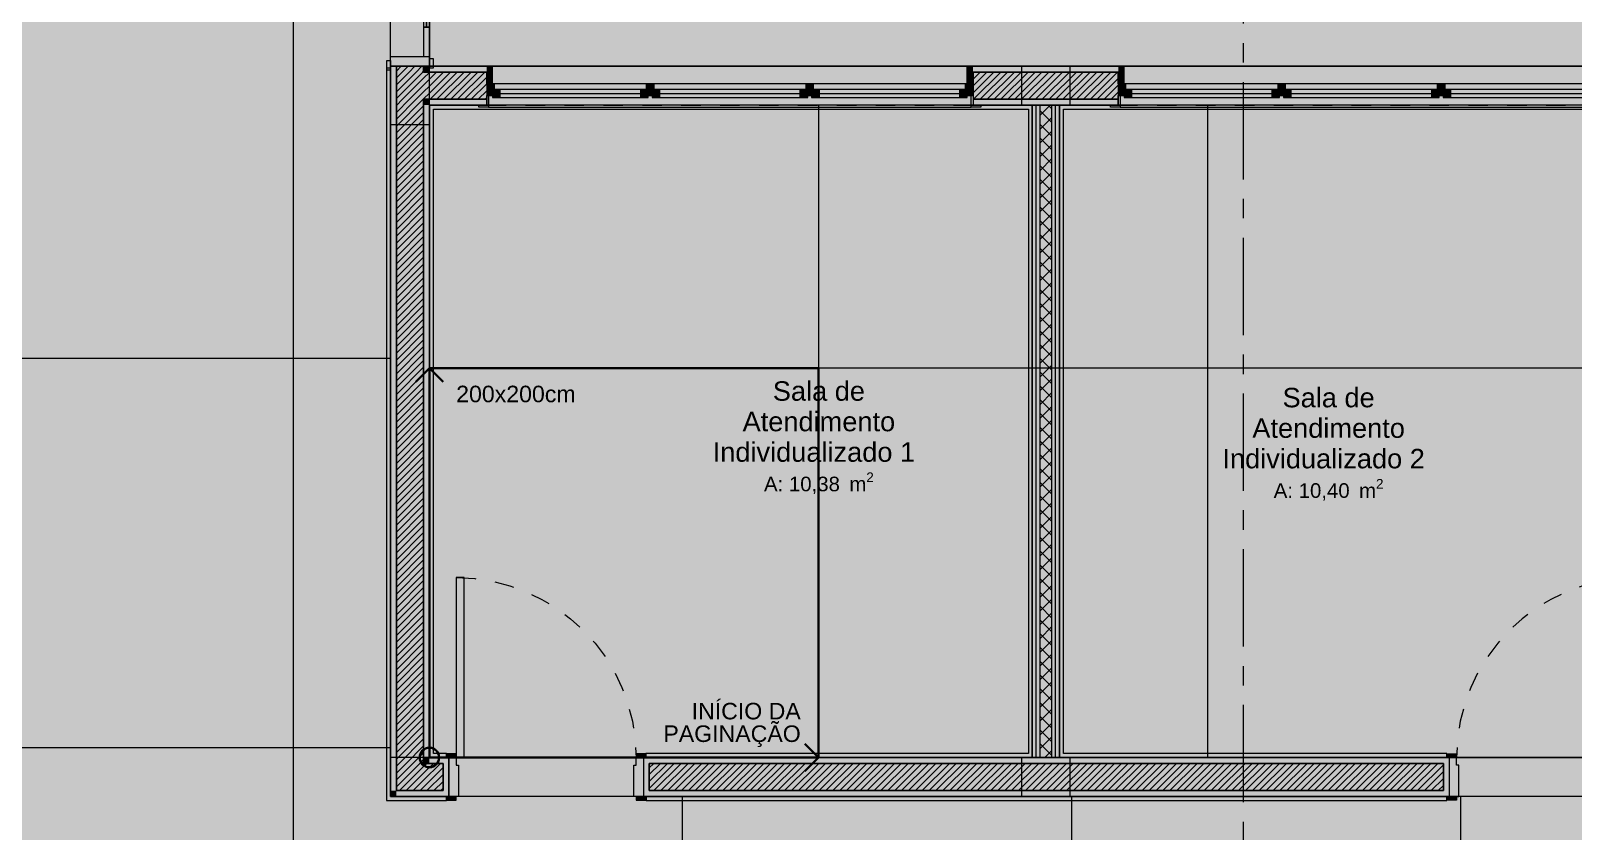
# Model space of a CAD drawing. Header units: metres. Extents: x -77 to -41.1, y -68 to -27.7.
# Drawn here: x -55.86 to -47.94, y -51.03 to -46.92 of the extents above; entities that cross this region are included whole.
import ezdxf

# ---------------------------------------------------------------- set-up
doc = ezdxf.new("R2010")
doc.units = ezdxf.units.M
doc.header["$MEASUREMENT"] = 0
doc.linetypes.add('Dashed', pattern=[0.07, 0.045, -0.025])
doc.linetypes.add('Dot & Dashed', pattern=[0.6, 0.5, -0.05, 0, -0.05])
for name, color, linetype, lineweight in [('0_Caneta_No__99', 7, 'Continuous', 20), ('Concreto moldado in loco_Pilares.IFC Model_Caneta_No__241', 7, 'Continuous', 13), ('Concreto moldado in loco_Pilares.IFC Model_Caneta_No__4', 7, 'Continuous', 20), ('Janelas Archicad_Caneta_No__10', 7, 'Continuous', 5), ('Janelas Archicad_Caneta_No__241', 7, 'Continuous', 13), ('LAJES.EST_Caneta_No__241', 7, 'Continuous', 13), ('PAREDE CONSTRUIR_Caneta_No__241', 7, 'Continuous', 13), ('PAREDE CONSTRUIR_Caneta_No__3', 7, 'Continuous', 25), ('PAREDE CONSTRUIR_Caneta_No__83', 84, 'Continuous', 0), ('PISO - Rodapé_Caneta_No__11', 7, 'Continuous', 5), ('PISO_Caneta_No__1', 7, 'Continuous', 35), ('PISO_Caneta_No__241', 7, 'Continuous', 13), ('Portas Archicad_Caneta_No__241', 7, 'Continuous', 13), ('Portas Archicad_Caneta_No__96', 252, 'Continuous', 0), ('Selos de Zona Archicad_Caneta_No__11', 7, 'Continuous', 5)]:
    doc.layers.add(name, color=color, linetype=linetype, lineweight=lineweight)
for name, color, linetype in [('Concreto moldado in loco_Pilares.IFC Model', 7, 'Continuous'), ('Janelas Archicad', 7, 'Continuous'), ('PAREDE CONSTRUIR', 7, 'Continuous'), ('Portas Archicad', 7, 'Continuous'), ('ZONA', 7, 'Continuous')]:
    doc.layers.add(name, color=color, linetype=linetype)
for name, color, linetype, lineweight, true_color in [('Janelas Archicad_Caneta_No__9', 7, 'Continuous', 5, 0x020202), ('LAJES.EST_Caneta_No__18', 7, 'Continuous', 0, 0xdfdfdf), ('LAJES.EST_Caneta_No__254', 7, 'Continuous', 0, 0xd1c9ad), ('NOTAS PISOS_Caneta_No__12', 7, 'Continuous', 0, 0x030303), ('PISO_Caneta_No__24', 7, 'Continuous', 40, 0x851f10), ('PISO_Caneta_No__97', 7, 'Continuous', 5, 0x6b6b6b), ('Portas Archicad_Caneta_No__9', 7, 'Continuous', 5, 0x020202), ('Portas Archicad_Caneta_No__97', 7, 'Continuous', 5, 0x6b6b6b), ('ZONA_Caneta_No__56', 7, 'Continuous', 0, 0xffe495)]:
    doc.layers.add(name, color=color, linetype=linetype, lineweight=lineweight, true_color=true_color)
doc.styles.add('GENERATED_STYLE_1', font='arial.ttf')
pattern_1 = [(45, (0, 0), (-0.0176776695, 0.0176776695), [])]

# ---------------------------------------------------------------- blocks, each defined once
blk = doc.blocks.new('Sala de Atendimento Individualizado 1_9_7_3', base_point=(-51.8123, -48.9904))
at = {"layer": 'Selos de Zona Archicad_Caneta_No__11', "color": 7, "lineweight": 5, "insert": (-51.8123, -48.7188), "char_height": 0.1, "width": 1.1, "attachment_point": 2, "line_spacing_factor": 0.940302, "style": 'GENERATED_STYLE_1'}
blk.add_mtext('\\A1;{\\pqc;\\pt0,0.55;\\fArial|b0|i0|c0|p0;\\W1.000000;Sala de Atendimento Individualizado 1\\fArial|b0|i0|c0|p0;\\W1.000000;\\A1{\\H.66x;\\S^  ;}\\fArial|b0|i0|c0|p0;\\W1.000000;\\fArial|b0|i0|c0|p0;\\W1.000000;\\A1{\\H.66x;\\S^  ;}}', dxfattribs=at)
at = {"layer": 'Selos de Zona Archicad_Caneta_No__11', "color": 7, "lineweight": 5, "insert": (-51.8123, -49.187), "char_height": 0.075, "attachment_point": 2, "style": 'GENERATED_STYLE_1'}
blk.add_mtext('\\A1;{\\pqc;\\pt0,0.55;\\fArial|b0|i0|c0|p0;\\W1.000000;A: 10,38\\fArial|b0|i0|c0|p0;\\W1.000000;\\A1{\\H.66x;\\S^  ;}\\fArial|b0|i0|c0|p0;\\W1.000000; m\\fArial|b0|i0|c0|p0;\\W1.000000;\\A1{\\H.66x;\\S2^  ;}}', dxfattribs=at)
blk = doc.blocks.new('Sala de Atendimento Individualizado 2_9_8_3', base_point=(-49.1923, -49.0241))
at = {"layer": 'Selos de Zona Archicad_Caneta_No__11', "color": 7, "lineweight": 5, "insert": (-49.1923, -48.7525), "char_height": 0.1, "width": 1.1, "attachment_point": 2, "line_spacing_factor": 0.940302, "style": 'GENERATED_STYLE_1'}
blk.add_mtext('\\A1;{\\pqc;\\pt0,0.55;\\fArial|b0|i0|c0|p0;\\W1.000000;Sala de Atendimento Individualizado 2\\fArial|b0|i0|c0|p0;\\W1.000000;\\A1{\\H.66x;\\S^  ;}\\fArial|b0|i0|c0|p0;\\W1.000000;\\fArial|b0|i0|c0|p0;\\W1.000000;\\A1{\\H.66x;\\S^  ;}}', dxfattribs=at)
at = {"layer": 'Selos de Zona Archicad_Caneta_No__11', "color": 7, "lineweight": 5, "insert": (-49.1923, -49.2207), "char_height": 0.075, "attachment_point": 2, "style": 'GENERATED_STYLE_1'}
blk.add_mtext('\\A1;{\\pqc;\\pt0,0.55;\\fArial|b0|i0|c0|p0;\\W1.000000;A: 10,40\\fArial|b0|i0|c0|p0;\\W1.000000;\\A1{\\H.66x;\\S^  ;}\\fArial|b0|i0|c0|p0;\\W1.000000; m\\fArial|b0|i0|c0|p0;\\W1.000000;\\A1{\\H.66x;\\S2^  ;}}', dxfattribs=at)
blk = doc.blocks.new('Sliding Door 26_2')
at = {"layer": 'Portas Archicad_Caneta_No__241', "color": 7, "linetype": 'Continuous', "lineweight": 13}
for p, q in [((-2.4, 0), (-2.41, 0)), ((-2.4, 0), (-2.41, 0)), ((-2.4, -0.03), (-2.4, 0)), ((-2.4, -0.03), (-2.4, 0)), ((2.4, -0.03), (2.4, 0)), ((2.4, -0.03), (2.4, 0)), ((2.4, 0), (2.41, 0)), ((2.4, 0), (2.41, 0)), ((-2.4, -0.17), (-2.4, -0.03)), ((-2.4, -0.17), (-2.4, -0.03)), ((2.4, -0.17), (2.4, -0.03)), ((2.4, -0.17), (2.4, -0.03)), ((-2.4, -0.2), (-2.42, -0.2)), ((-2.4, -0.2), (-2.42, -0.2)), ((-2.4, -0.2), (-2.4, -0.17)), ((-2.4, -0.2), (-2.4, -0.17)), ((2.4, -0.2), (2.4, -0.17)), ((2.4, -0.2), (2.4, -0.17)), ((2.4, -0.2), (2.42, -0.2)), ((2.4, -0.2), (2.42, -0.2))]:
    blk.add_line(p, q, dxfattribs=at)
at = {"layer": 'Portas Archicad_Caneta_No__9', "color": 18, "linetype": 'Continuous', "lineweight": 5, "true_color": 0x020202}
for p, q in [((-2.36, 0.019), (-2.41, 0.019)), ((-2.41, 0.019), (-2.41, 0)), ((-2.41, 0), (-2.36, 0)), ((-2.35, 0), (-2.4, 0)), ((-2.4, 0), (-2.4, -0.2)), ((-2.36, 0), (-2.36, 0.019)), ((-2.35, -0.2), (-2.35, 0)), ((-2.35, 0), (-2.2, 0)), ((-2.35, -0.03), (-2.35, 0)), ((-2.2, 0), (-2.2, -0.03)), ((-1.325, -0.03), (-1.325, 0)), ((-1.325, 0), (-1.175, 0)), ((-1.175, 0), (-1.175, -0.03)), ((1.325, 0), (1.175, 0)), ((1.175, 0), (1.175, -0.03)), ((1.325, -0.03), (1.325, 0)), ((2.35, 0), (2.2, 0)), ((2.2, 0), (2.2, -0.03)), ((2.4, 0), (2.35, 0)), ((2.35, 0), (2.35, -0.2)), ((2.35, -0.03), (2.35, 0)), ((2.41, 0.019), (2.36, 0.019)), ((2.36, 0.019), (2.36, 0)), ((2.36, 0), (2.41, 0)), ((2.4, -0.2), (2.4, 0)), ((2.41, 0), (2.41, 0.019)), ((-2.2, -0.03), (-2.35, -0.03)), ((-2.2, -0.015), (-1.325, -0.015)), ((-1.175, -0.03), (-1.325, -0.03)), ((-1.025, -0.03), (-1.175, -0.03)), ((-1.175, -0.03), (-1.175, -0.06)), ((-1.175, -0.06), (-1.025, -0.06)), ((-1.025, -0.06), (-1.025, -0.03)), ((-0.15, -0.045), (-1.025, -0.045)), ((0, -0.03), (-0.15, -0.03)), ((-0.15, -0.03), (-0.15, -0.06)), ((-0.15, -0.06), (0, -0.06)), ((0, -0.06), (0, -0.03)), ((0, -0.03), (0.15, -0.03)), ((0, -0.06), (0, -0.03)), ((0.15, -0.06), (0, -0.06)), ((0.15, -0.03), (0.15, -0.06)), ((0.15, -0.045), (1.025, -0.045)), ((1.025, -0.06), (1.025, -0.03)), ((1.025, -0.03), (1.175, -0.03)), ((1.175, -0.06), (1.025, -0.06)), ((1.175, -0.03), (1.325, -0.03)), ((1.175, -0.03), (1.175, -0.06)), ((2.2, -0.015), (1.325, -0.015)), ((2.2, -0.03), (2.35, -0.03)), ((-2.37, -0.2), (-2.42, -0.2)), ((-2.42, -0.2), (-2.42, -0.219)), ((-2.42, -0.219), (-2.37, -0.219)), ((-2.4, -0.2), (-2.35, -0.2)), ((-2.37, -0.219), (-2.37, -0.2)), ((2.35, -0.2), (2.4, -0.2)), ((2.42, -0.2), (2.37, -0.2)), ((2.37, -0.2), (2.37, -0.219)), ((2.37, -0.219), (2.42, -0.219)), ((2.42, -0.219), (2.42, -0.2))]:
    blk.add_line(p, q, dxfattribs=at)
at = {"layer": 'Portas Archicad_Caneta_No__9', "color": 18, "linetype": 'Continuous', "lineweight": 5, "true_color": 0x020202, "flags": 128}
for points in [[(-2.2, 0), (-1.325, 0), (-1.325, -0.015), (-2.2, -0.015)], [(2.2, 0), (1.325, 0), (1.325, -0.015), (2.2, -0.015)], [(-2.2, -0.015), (-1.325, -0.015), (-1.325, -0.03), (-2.2, -0.03)], [(-0.15, -0.03), (-1.025, -0.03), (-1.025, -0.045), (-0.15, -0.045)], [(-0.15, -0.045), (-1.025, -0.045), (-1.025, -0.06), (-0.15, -0.06)], [(0.15, -0.03), (1.025, -0.03), (1.025, -0.045), (0.15, -0.045)], [(0.15, -0.045), (1.025, -0.045), (1.025, -0.06), (0.15, -0.06)], [(2.2, -0.015), (1.325, -0.015), (1.325, -0.03), (2.2, -0.03)]]:
    blk.add_lwpolyline(points, close=True, dxfattribs=at)
at = {"layer": 'Portas Archicad_Caneta_No__96', "color": 252, "linetype": 'Continuous', "lineweight": 0}
for p, q in [((-2.4, 0), (2.4, 0)), ((-2.4, -0.2), (2.4, -0.2))]:
    blk.add_line(p, q, dxfattribs=at)
blk = doc.blocks.new('Horizontal Multi-Sash Window 26_5')
at = {"layer": 'Janelas Archicad', "linetype": 'Continuous', "lineweight": 0, "true_color": 0xffffff}
for points in [[(-1.25, 0), (1.25, 0), (1.25, 0.05), (1.24, 0.06), (-1.24, 0.06), (-1.25, 0.05)], [(-1.25, 0), (-1.25, -0.06), (-1.21, -0.06), (-1.21, -0.03), (-1.22, -0.03), (-1.22, 0)], [(-1.22, 0.01), (-1.22, -0.03), (-1.18, -0.03), (-1.18, 0.01)], [(-0.46, 0.01), (-1.18, 0.01), (-1.18, -0.03), (-1.21, -0.03), (-1.21, -0.06), (-0.43, -0.06), (-0.43, -0.03), (-0.46, -0.03)], [(-0.46, -0.03), (-0.46, 0.01), (-1.18, 0.01), (-1.18, -0.03)], [(-0.42, -0.03), (-0.42, 0.01), (-0.46, 0.01), (-0.46, -0.03)], [(-0.41, -0.06), (-0.41, 0), (-0.42, 0), (-0.42, -0.03), (-0.43, -0.03), (-0.43, -0.06)], [(-0.41, 0), (-0.41, -0.06), (-0.39, -0.06), (-0.39, -0.03), (-0.4, -0.03), (-0.4, 0)], [(-0.4, 0.01), (-0.4, -0.03), (-0.36, -0.03), (-0.36, 0.01)], [(0.36, 0.01), (-0.36, 0.01), (-0.36, -0.03), (-0.39, -0.03), (-0.39, -0.06), (0.39, -0.06), (0.39, -0.03), (0.36, -0.03)], [(0.36, -0.03), (0.36, 0.01), (-0.36, 0.01), (-0.36, -0.03)], [(0.4, -0.03), (0.4, 0.01), (0.36, 0.01), (0.36, -0.03)], [(0.41, -0.06), (0.41, 0), (0.4, 0), (0.4, -0.03), (0.39, -0.03), (0.39, -0.06)], [(0.41, 0), (0.41, -0.06), (0.43, -0.06), (0.43, -0.03), (0.42, -0.03), (0.42, 0)], [(0.42, 0.01), (0.42, -0.03), (0.46, -0.03), (0.46, 0.01)], [(1.18, 0.01), (0.46, 0.01), (0.46, -0.03), (0.43, -0.03), (0.43, -0.06), (1.21, -0.06), (1.21, -0.03), (1.18, -0.03)], [(1.18, -0.03), (1.18, 0.01), (0.46, 0.01), (0.46, -0.03)], [(1.22, -0.03), (1.22, 0.01), (1.18, 0.01), (1.18, -0.03)], [(1.25, -0.06), (1.25, 0), (1.22, 0), (1.22, -0.03), (1.21, -0.03), (1.21, -0.06)]]:
    blk.add_hatch(color=7, dxfattribs=at).paths.add_polyline_path(points)
at = {"layer": 'Janelas Archicad_Caneta_No__10', "color": 7, "linetype": 'Continuous', "lineweight": 5}
for p, q in [((-1.24, 0.06), (-1.29, 0.06)), ((-1.29, 0.06), (-1.29, 0.05)), ((-1.29, 0.05), (-1.24, 0.05)), ((-1.24, 0.05), (-1.25, 0.05)), ((-1.25, 0.05), (-1.25, 0)), ((-1.25, 0), (-1.24, 0)), ((-1.24, 0.05), (-1.24, 0.06)), ((-1.24, 0), (-1.24, 0.05)), ((1.29, 0.06), (1.24, 0.06)), ((1.24, 0.06), (1.24, 0.05)), ((1.25, 0.05), (1.24, 0.05)), ((1.24, 0.05), (1.24, 0)), ((1.24, 0.05), (1.29, 0.05)), ((1.24, 0), (1.25, 0)), ((1.25, 0), (1.25, 0.05)), ((1.29, 0.05), (1.29, 0.06))]:
    blk.add_line(p, q, dxfattribs=at)
at = {"layer": 'Janelas Archicad_Caneta_No__241', "color": 7, "linetype": 'Continuous', "lineweight": 13}
for p, q in [((-1.29, 0.05), (-1.25, 0.05)), ((-1.25, 0.02), (-1.25, 0.05)), ((-1.25, 0), (-1.25, 0.02)), ((-1.25, -0.06), (-1.25, 0)), ((1.25, 0.02), (1.25, 0.05)), ((1.25, 0.05), (1.29, 0.05)), ((1.25, 0), (1.25, 0.02)), ((1.25, -0.06), (1.25, 0)), ((-1.22, -0.06), (-1.22, -0.15)), ((1.22, -0.06), (1.22, -0.15)), ((-1.25, -0.15), (-1.22, -0.15)), ((1.25, -0.15), (1.22, -0.15))]:
    blk.add_line(p, q, dxfattribs=at)
at = {"layer": 'Janelas Archicad_Caneta_No__9', "color": 18, "linetype": 'Dashed', "lineweight": 5, "true_color": 0x020202}
blk.add_line((-1.25, 0.05), (1.25, 0.05), dxfattribs=at)
at = {"layer": 'Janelas Archicad_Caneta_No__9', "color": 18, "linetype": 'Continuous', "lineweight": 5, "true_color": 0x020202}
for p, q in [((-1.25, 0), (-1.22, 0)), ((-1.24, 0.06), (1.24, 0.06)), ((-1.22, 0.01), (-1.18, 0.01)), ((-1.22, -0.03), (-1.22, 0.01)), ((-1.22, 0), (-1.22, -0.03)), ((-1.18, 0.01), (-0.46, 0.01)), ((-1.18, 0.01), (-1.18, -0.03)), ((-1.18, 0.01), (-0.46, 0.01)), ((-0.46, -0.03), (-0.46, 0.01)), ((-0.46, 0.01), (-0.42, 0.01)), ((-0.42, 0.01), (-0.42, -0.03)), ((-0.42, -0.03), (-0.42, 0)), ((-0.42, 0), (-0.41, 0)), ((-0.41, 0), (-0.4, 0)), ((-0.4, 0.01), (-0.36, 0.01)), ((-0.4, -0.03), (-0.4, 0.01)), ((-0.4, 0), (-0.4, -0.03)), ((-0.36, 0.01), (0.36, 0.01)), ((-0.36, 0.01), (-0.36, -0.03)), ((-0.36, 0.01), (0.36, 0.01)), ((0.36, -0.03), (0.36, 0.01)), ((0.36, 0.01), (0.4, 0.01)), ((0.4, 0.01), (0.4, -0.03)), ((0.4, -0.03), (0.4, 0)), ((0.4, 0), (0.41, 0)), ((0.41, 0), (0.42, 0)), ((0.42, 0.01), (0.46, 0.01)), ((0.42, -0.03), (0.42, 0.01)), ((0.42, 0), (0.42, -0.03)), ((0.46, 0.01), (1.18, 0.01)), ((0.46, 0.01), (0.46, -0.03)), ((0.46, 0.01), (1.18, 0.01)), ((1.18, -0.03), (1.18, 0.01)), ((1.18, 0.01), (1.22, 0.01)), ((1.22, 0.01), (1.22, -0.03)), ((1.22, -0.03), (1.22, 0)), ((1.22, 0), (1.25, 0)), ((-1.21, -0.06), (-1.25, -0.06)), ((-1.22, -0.03), (-1.21, -0.03)), ((-1.18, -0.03), (-1.22, -0.03)), ((-1.21, -0.03), (-1.21, -0.06)), ((-0.43, -0.06), (-1.21, -0.06)), ((-1.18, -0.01), (-0.46, -0.01)), ((-0.46, -0.03), (-1.18, -0.03)), ((-0.42, -0.03), (-0.46, -0.03)), ((-0.43, -0.06), (-0.43, -0.03)), ((-0.43, -0.03), (-0.42, -0.03)), ((-0.41, -0.06), (-0.43, -0.06)), ((-0.39, -0.06), (-0.41, -0.06)), ((-0.4, -0.03), (-0.39, -0.03)), ((-0.36, -0.03), (-0.4, -0.03)), ((-0.39, -0.03), (-0.39, -0.06)), ((0.39, -0.06), (-0.39, -0.06)), ((-0.36, -0.01), (0.36, -0.01)), ((0.36, -0.03), (-0.36, -0.03)), ((0.4, -0.03), (0.36, -0.03)), ((0.39, -0.06), (0.39, -0.03)), ((0.39, -0.03), (0.4, -0.03)), ((0.41, -0.06), (0.39, -0.06)), ((0.43, -0.06), (0.41, -0.06)), ((0.42, -0.03), (0.43, -0.03)), ((0.46, -0.03), (0.42, -0.03)), ((0.43, -0.03), (0.43, -0.06)), ((1.21, -0.06), (0.43, -0.06)), ((0.46, -0.01), (1.18, -0.01)), ((1.18, -0.03), (0.46, -0.03)), ((1.22, -0.03), (1.18, -0.03)), ((1.21, -0.06), (1.21, -0.03)), ((1.21, -0.03), (1.22, -0.03)), ((1.25, -0.06), (1.21, -0.06)), ((-1.22, -0.15), (1.22, -0.15))]:
    blk.add_line(p, q, dxfattribs=at)
blk = doc.blocks.new('Door 26_3')
at = {"layer": 'Portas Archicad', "linetype": 'Continuous', "lineweight": 0, "true_color": 0xffffff}
for points in [[(0.462, 0.924), (0.422, 0.924), (0.422, 0), (0.462, 0)], [(-0.462, 0), (-0.462, 0.019), (-0.512, 0.019), (-0.512, 0)], [(-0.45, -0.2), (-0.45, -0.04), (-0.462, -0.04), (-0.462, 0), (-0.5, 0), (-0.5, -0.2)], [(0.5, -0.2), (0.5, 0), (0.462, 0), (0.462, -0.04), (0.45, -0.04), (0.45, -0.2)], [(0.462, 0.019), (0.462, 0), (0.512, 0), (0.512, 0.019)], [(-0.462, -0.219), (-0.462, -0.2), (-0.512, -0.2), (-0.512, -0.219)], [(0.462, -0.2), (0.462, -0.219), (0.512, -0.219), (0.512, -0.2)]]:
    blk.add_hatch(color=7, dxfattribs=at).paths.add_polyline_path(points)
at = {"layer": 'Portas Archicad_Caneta_No__241', "color": 7, "linetype": 'Continuous', "lineweight": 13}
for p, q in [((-0.512, 0), (-0.5, 0)), ((-0.512, 0), (-0.5, 0)), ((-0.5, 0), (-0.5, -0.03)), ((-0.5, 0), (-0.5, -0.03)), ((0.5, 0), (0.5, -0.03)), ((0.5, 0), (0.5, -0.03)), ((0.5, 0), (0.512, 0)), ((0.5, 0), (0.512, 0)), ((-0.5, -0.03), (-0.5, -0.17)), ((-0.5, -0.03), (-0.5, -0.17)), ((-0.5, -0.03), (-0.5, -0.17)), ((-0.5, -0.03), (-0.5, -0.17)), ((0.5, -0.03), (0.5, -0.17)), ((0.5, -0.03), (0.5, -0.17)), ((0.5, -0.03), (0.5, -0.17)), ((0.5, -0.03), (0.5, -0.17)), ((-0.512, -0.2), (-0.5, -0.2)), ((-0.512, -0.2), (-0.5, -0.2)), ((-0.5, -0.17), (-0.5, -0.2)), ((-0.5, -0.17), (-0.5, -0.2)), ((-0.5, -0.17), (-0.5, -0.2)), ((-0.5, -0.17), (-0.5, -0.2)), ((0.5, -0.17), (0.5, -0.2)), ((0.5, -0.17), (0.5, -0.2)), ((0.5, -0.17), (0.5, -0.2)), ((0.5, -0.17), (0.5, -0.2)), ((0.5, -0.2), (0.512, -0.2)), ((0.5, -0.2), (0.512, -0.2))]:
    blk.add_line(p, q, dxfattribs=at)
at = {"layer": 'Portas Archicad_Caneta_No__9', "color": 18, "linetype": 'Continuous', "lineweight": 5, "true_color": 0x020202}
for p, q in [((0.422, 0), (0.422, 0.924)), ((0.422, 0.924), (0.462, 0.924)), ((0.462, 0.924), (0.462, 0)), ((-0.512, 0), (-0.512, 0.019)), ((-0.512, 0.019), (-0.462, 0.019)), ((-0.462, 0), (-0.512, 0)), ((-0.462, 0), (-0.5, 0)), ((-0.5, 0), (-0.5, -0.2)), ((-0.462, 0.019), (-0.462, 0)), ((-0.462, -0.04), (-0.462, 0)), ((0.462, 0), (0.422, 0)), ((0.462, 0.019), (0.512, 0.019)), ((0.462, 0), (0.462, 0.019)), ((0.512, 0), (0.462, 0)), ((0.5, 0), (0.462, 0)), ((0.462, 0), (0.462, -0.04)), ((0.5, -0.2), (0.5, 0)), ((0.512, 0.019), (0.512, 0)), ((-0.45, -0.04), (-0.462, -0.04)), ((-0.45, -0.2), (-0.45, -0.04)), ((0.462, -0.04), (0.45, -0.04)), ((0.45, -0.04), (0.45, -0.2)), ((-0.512, -0.219), (-0.512, -0.2)), ((-0.512, -0.2), (-0.462, -0.2)), ((-0.462, -0.219), (-0.512, -0.219)), ((-0.5, -0.2), (-0.45, -0.2)), ((-0.462, -0.2), (-0.462, -0.219)), ((0.45, -0.2), (0.5, -0.2)), ((0.462, -0.2), (0.512, -0.2)), ((0.462, -0.219), (0.462, -0.2)), ((0.512, -0.219), (0.462, -0.219)), ((0.512, -0.2), (0.512, -0.219))]:
    blk.add_line(p, q, dxfattribs=at)
at = {"layer": 'Portas Archicad_Caneta_No__97', "color": 251, "linetype": 'Dashed', "lineweight": 5, "true_color": 0x6b6b6b}
blk.add_arc((0.462, 0), 0.924, 90, 180, dxfattribs=at)
blk = doc.blocks.new('símbolo_paginação de piso(1)(1)')
at = {"layer": 'PISO_Caneta_No__24', "linetype": 'Continuous', "lineweight": 0, "true_color": 0x210704}
blk.add_hatch(color=18, dxfattribs=at).paths.add_polyline_path([(2, 2), (0, 2), (0, 0), (2, 0)])
at = {"layer": 'PISO_Caneta_No__1', "color": 7, "linetype": 'Continuous', "lineweight": 35}
for p, q in [((0, 2), (-0.0707, 1.9293)), ((0, 0), (0, 2)), ((0, 2), (0.0707, 1.9293)), ((0, 0), (2, 0)), ((2, 0), (1.9293, 0.0707)), ((2, 0), (1.9293, -0.0707))]:
    blk.add_line(p, q, dxfattribs=at)
at = {"layer": 'PISO_Caneta_No__1', "color": 7, "linetype": 'Continuous', "lineweight": 35, "flags": 128}
blk.add_lwpolyline([(2, 2), (0, 2), (0, 0), (2, 0)], close=True, dxfattribs=at)
at = {"layer": 'PISO_Caneta_No__1', "color": 7, "linetype": 'Continuous', "lineweight": 35}
blk.add_circle((0, 0), 0.05, dxfattribs=at)

msp = doc.modelspace()

# ---------------------------------------------------------------- hatches: boundary and pattern name
at = {"layer": 'Concreto moldado in loco_Pilares.IFC Model', "linetype": 'Continuous', "lineweight": 0, "true_color": 0x000000}
for points in [[(-54.014, -47.4002), (-53.814, -47.4002), (-53.814, -47.1002), (-54.014, -47.1002)], [(-50.7707, -47.1002), (-50.7707, -47.3002), (-50.5207, -47.3002), (-50.5207, -47.1002)], [(-54.014, -50.6516), (-54.014, -50.8516), (-53.714, -50.8516), (-53.714, -50.6516)], [(-50.7707, -50.6516), (-50.7707, -50.8516), (-50.5207, -50.8516), (-50.5207, -50.6516)]]:
    msp.add_hatch(color=18, dxfattribs=at).paths.add_polyline_path(points)
at = {"layer": 'LAJES.EST_Caneta_No__18', "linetype": 'Continuous', "lineweight": 0, "true_color": 0xdfdfdf}
h = msp.add_hatch(dxfattribs=at)
h.set_pattern_fill('Piso_Externo__0003', color=254, style=0, pattern_type=2)
h.set_pattern_definition([(45, (0, 0.6), (-0.1909188, 0.1909188), [0, -0.18, 0, -0.27]), (110, (0.6, 0.6), (0.253717, 0.09234544), [0, -0.132, 0, -0.228])])
h.paths.add_polyline_path([(-76.514, -65.1016), (-73.814, -65.1016, -0.414214), (-75.814, -67.1016), (-66.814, -67.1016, -0.414214), (-68.814, -65.1016), (-68.814, -62.301), (-68.814, -45.4002, -0.414214), (-66.514, -43.1002), (-65.914, -43.1002), (-65.914, -42.3002), (-66.514, -42.3002), (-66.514, -38.2041), (-65.114, -38.2041), (-65.114, -36.7038), (-66.514, -36.7038), (-66.514, -32.5997), (-65.114, -32.5997), (-56.714, -32.5997), (-53.814, -32.5997), (-44.014, -32.5997), (-44.014, -42.3002), (-53.814, -42.3002), (-53.814, -47.1002), (-44.014, -47.1002), (-44.014, -50.8516), (-45.6136, -50.8516), (-45.6136, -52.3506), (-44.014, -52.3506), (-44.014, -60.3006), (-48.9163, -60.3006), (-48.9163, -61.1006), (-44.3609, -61.1006), (-44.3609, -67.1016), (-44.014, -67.1016), (-41.514, -67.1016), (-41.514, -28.1016), (-41.714, -28.1016), (-41.714, -60.3006), (-43.014, -60.3006), (-43.014, -30.0016), (-66.514, -30.0016), (-66.514, -28.1016), (-76.514, -28.1016)])
h.paths.add_polyline_path([(-73.814, -45.1016), (-76.314, -45.1016), (-76.314, -43.0892), (-75.7984, -43.0908, -0.414214), (-73.8139, -45.0876)], flags=0)
h.paths.add_polyline_path([(-73.814, -45.5846, -0.009328), (-73.814, -45.6604)], flags=0)
h.paths.add_polyline_path([(-52.814, -46.3002), (-52.814, -43.1002), (-44.014, -43.1002), (-44.014, -46.3002)], flags=0)
h.paths.add_polyline_path([(-67.714, -34.1), (-76.314, -34.1), (-76.314, -32.5997), (-67.714, -32.5997)], flags=0)
at = {"layer": 'LAJES.EST_Caneta_No__254', "linetype": 'Continuous', "lineweight": 0, "true_color": 0xd1c9ad}
h = msp.add_hatch(dxfattribs=at)
h.set_pattern_fill('Haie_OD_0003', color=9, style=0, pattern_type=2)
h.set_pattern_definition([(45, (0, 0.5), (-0.159099, 0.159099), [0, -0.15, 0, -0.225]), (110, (0.5, 0.5), (0.21143084, 0.07695453), [0, -0.11, 0, -0.19])])
h.paths.add_polyline_path([(-65.114, -47.1002), (-66.514, -47.1002), (-66.514, -60.3006), (-56.514, -60.3006), (-44.014, -60.3006), (-44.014, -56.6006), (-50.5957, -56.6006), (-50.5957, -54.2479), (-52.6157, -54.2479), (-52.6157, -52.5506), (-50.5957, -52.5506), (-45.6136, -52.5506), (-45.6136, -50.8516), (-44.014, -50.8516), (-44.014, -47.1002), (-53.814, -47.1002), (-53.814, -42.3002), (-44.014, -42.3002), (-44.014, -37.1002), (-51.174, -37.1002), (-51.174, -32.5997), (-53.814, -32.5997), (-56.714, -32.5997), (-58.7637, -32.5997), (-58.7637, -34.9038), (-63.464, -34.9038), (-63.464, -36.5038), (-65.114, -36.5038), (-65.114, -38.4037), (-63.464, -38.4037), (-63.464, -42.1002), (-65.114, -42.1002), (-65.114, -42.3002)])
h.paths.add_polyline_path([(-60.5596, -42.1002), (-60.5596, -38.4037), (-58.8637, -38.4037), (-58.8637, -42.1002)], flags=0)
h.paths.add_polyline_path([(-59.064, -48.7001), (-59.064, -47.3002), (-56.714, -47.3002), (-56.714, -48.7001)], flags=0)
at = {"layer": 'PAREDE CONSTRUIR', "linetype": 'Continuous', "lineweight": 0, "true_color": 0xffffff}
for points in [[(-54.014, -50.8216), (-53.984, -50.8216), (-53.984, -47.1002), (-54.014, -47.1002)], [(-53.814, -47.1302), (-53.814, -47.1002), (-53.844, -47.1002), (-53.844, -47.1302)], [(-53.5197, -47.1002), (-53.814, -47.1002), (-53.814, -47.1302), (-53.5197, -47.1302)], [(-53.5197, -47.1002), (-53.5197, -47.1302), (-53.5197, -47.1902), (-53.4897, -47.1902), (-53.4897, -47.1002)], [(-51.0497, -47.1002), (-53.4897, -47.1002), (-53.4897, -47.1902), (-51.0497, -47.1902)], [(-51.0497, -47.1002), (-51.0497, -47.1902), (-51.0197, -47.1902), (-51.0197, -47.1302), (-51.0197, -47.1002)], [(-51.0197, -47.1002), (-51.0197, -47.1302), (-50.274, -47.1302), (-50.274, -47.1002)], [(-50.274, -47.1002), (-50.274, -47.1302), (-50.274, -47.1902), (-50.244, -47.1902), (-50.244, -47.1002)], [(-47.804, -47.1002), (-50.244, -47.1002), (-50.244, -47.1902), (-47.804, -47.1902)], [(-53.814, -47.3002), (-53.814, -47.2702), (-53.844, -47.2702), (-53.844, -47.3002)], [(-53.814, -50.6516), (-53.814, -47.3002), (-53.844, -47.3002), (-53.844, -50.6516)], [(-53.814, -47.3002), (-53.5197, -47.3002), (-53.5197, -47.2702), (-53.814, -47.2702)], [(-51.0197, -47.2702), (-51.0197, -47.3002), (-50.274, -47.3002), (-50.274, -47.2702)], [(-50.6957, -50.6516), (-50.6957, -47.3002), (-50.7157, -47.3002), (-50.7157, -50.6516)], [(-50.6757, -50.6516), (-50.6757, -47.3002), (-50.6957, -47.3002), (-50.6957, -50.6516)], [(-50.5957, -50.6516), (-50.5957, -47.3002), (-50.6157, -47.3002), (-50.6157, -50.6516)], [(-50.5757, -50.6516), (-50.5757, -47.3002), (-50.5957, -47.3002), (-50.5957, -50.6516)], [(-53.814, -50.6516), (-53.844, -50.6816), (-53.814, -50.6816)], [(-53.844, -50.6516), (-53.844, -50.6816), (-53.814, -50.6516)], [(-53.814, -50.6816), (-53.714, -50.6816), (-53.714, -50.6516), (-53.814, -50.6516)], [(-48.5724, -50.6516), (-52.714, -50.6516), (-52.714, -50.6816), (-48.5724, -50.6816)], [(-53.744, -50.8216), (-53.714, -50.8516), (-53.714, -50.6816), (-53.744, -50.6816)], [(-52.684, -50.8216), (-52.684, -50.6816), (-52.714, -50.6816), (-52.714, -50.8516)], [(-48.6024, -50.8216), (-48.5724, -50.8516), (-48.5724, -50.6816), (-48.6024, -50.6816)], [(-54.014, -50.8516), (-53.984, -50.8516), (-53.984, -50.8216)], [(-54.014, -50.8216), (-54.014, -50.8516), (-53.984, -50.8216)], [(-53.984, -50.8516), (-53.714, -50.8516), (-53.744, -50.8216), (-53.984, -50.8216)], [(-52.714, -50.8516), (-48.5724, -50.8516), (-48.6024, -50.8216), (-52.684, -50.8216)]]:
    msp.add_hatch(color=7, dxfattribs=at).paths.add_polyline_path(points)
at = {"layer": 'PAREDE CONSTRUIR', "linetype": 'Continuous', "lineweight": 0, "true_color": 0x000000}
h = msp.add_hatch(dxfattribs=at)
h.set_pattern_fill('common_brick_0003', color=18, style=0, pattern_type=2)
h.set_pattern_definition(pattern_1)
h.paths.add_polyline_path([(-53.984, -47.1302), (-53.844, -47.1302), (-53.844, -47.1002), (-53.984, -47.1002)])
h = msp.add_hatch(dxfattribs=at)
h.set_pattern_fill('common_brick_0003', color=18, style=0, pattern_type=2)
h.set_pattern_definition(pattern_1)
h.paths.add_polyline_path([(-53.844, -47.2702), (-53.844, -47.1302), (-53.984, -47.1302), (-53.984, -47.2702)])
h = msp.add_hatch(dxfattribs=at)
h.set_pattern_fill('common_brick_0003', color=18, style=0, pattern_type=2)
h.set_pattern_definition(pattern_1)
h.paths.add_polyline_path([(-53.814, -47.2702), (-53.814, -47.1302), (-53.844, -47.1302), (-53.844, -47.2702)])
h = msp.add_hatch(dxfattribs=at)
h.set_pattern_fill('common_brick_0003', color=18, style=0, pattern_type=2)
h.set_pattern_definition(pattern_1)
h.paths.add_polyline_path([(-53.814, -47.1302), (-53.814, -47.2702), (-53.5197, -47.2702), (-53.5197, -47.2502), (-53.5197, -47.1902), (-53.5197, -47.1302)])
h = msp.add_hatch(dxfattribs=at)
h.set_pattern_fill('common_brick_0003', color=18, style=0, pattern_type=2)
h.set_pattern_definition(pattern_1)
h.paths.add_polyline_path([(-51.0197, -47.1902), (-51.0197, -47.2502), (-51.0197, -47.2702), (-50.274, -47.2702), (-50.274, -47.2502), (-50.274, -47.1902), (-50.274, -47.1302), (-51.0197, -47.1302)])
h = msp.add_hatch(dxfattribs=at)
h.set_pattern_fill('common_brick_0003', color=18, style=0, pattern_type=2)
h.set_pattern_definition(pattern_1)
h.paths.add_polyline_path([(-53.844, -50.6816), (-53.844, -47.2702), (-53.984, -47.2702), (-53.984, -50.6816)])
h = msp.add_hatch(dxfattribs=at)
h.set_pattern_fill('common_brick_0003', color=18, style=0, pattern_type=2)
h.set_pattern_definition(pattern_1)
h.paths.add_polyline_path([(-53.844, -50.6816), (-53.984, -50.8216), (-53.844, -50.8216)])
h = msp.add_hatch(dxfattribs=at)
h.set_pattern_fill('common_brick_0003', color=18, style=0, pattern_type=2)
h.set_pattern_definition(pattern_1)
h.paths.add_polyline_path([(-53.984, -50.6816), (-53.984, -50.8216), (-53.844, -50.6816)])
h = msp.add_hatch(dxfattribs=at)
h.set_pattern_fill('common_brick_0003', color=18, style=0, pattern_type=2)
h.set_pattern_definition(pattern_1)
h.paths.add_polyline_path([(-53.844, -50.8216), (-53.744, -50.8216), (-53.744, -50.6816), (-53.844, -50.6816)])
h = msp.add_hatch(dxfattribs=at)
h.set_pattern_fill('common_brick_0003', color=18, style=0, pattern_type=2)
h.set_pattern_definition(pattern_1)
h.paths.add_polyline_path([(-52.684, -50.8216), (-48.6024, -50.8216), (-48.6024, -50.6816), (-52.684, -50.6816)])
at = {"layer": 'PAREDE CONSTRUIR_Caneta_No__83', "linetype": 'Continuous', "lineweight": 0}
h = msp.add_hatch(dxfattribs=at)
h.set_pattern_fill('Placomur_0003', color=84, style=0, pattern_type=2)
h.set_pattern_definition([(45, (0, 0), (-0.03535534, 0.03535534), []), (135, (0, 0), (0.03535534, 0.03535534), [])])
h.paths.add_polyline_path([(-50.6157, -50.6516), (-50.6157, -47.3002), (-50.6757, -47.3002), (-50.6757, -50.6516)])
at = {"layer": 'PISO_Caneta_No__97', "linetype": 'Continuous', "lineweight": 5, "true_color": 0x6b6b6b}
h = msp.add_hatch(dxfattribs=at)
h.set_pattern_fill('Ceramica_200_x_200_0003', color=251, style=0, pattern_type=2)
h.set_pattern_definition([(0, (-56.514, -56.6006), (0, 2), []), (90, (-56.514, -56.6006), (-2, 0), [])])
h.paths.add_polyline_path([(-65.114, -36.4993), (-65.114, -38.4037), (-60.6596, -38.4037), (-60.6596, -38.2037), (-58.7637, -38.2037), (-56.714, -38.2037), (-56.714, -42.1002), (-58.7637, -42.1002), (-58.7637, -42.3002), (-60.6596, -42.3002), (-64.914, -42.3002), (-64.914, -47.3002), (-62.614, -47.3002), (-59.164, -47.3002), (-59.164, -47.1002), (-56.514, -47.1002), (-56.514, -48.8001), (-56.714, -48.8001), (-56.714, -52.3506), (-59.164, -52.3506), (-62.614, -52.3506), (-62.614, -54.0606), (-56.714, -54.0606), (-56.714, -56.6006), (-54.014, -56.6006), (-54.014, -52.3506), (-52.7157, -52.3506), (-52.7157, -52.5506), (-45.8136, -52.5506), (-45.8136, -50.8516), (-54.014, -50.8516), (-54.014, -47.1002), (-54.014, -42.1002), (-53.814, -42.1002), (-53.814, -36.7038), (-56.594, -36.7038), (-56.714, -36.7038), (-63.3639, -36.7038), (-63.364, -36.4993)])
h = msp.add_hatch(dxfattribs=at)
h.set_pattern_fill('Ceramica_200_x_200_0003', color=251, style=0, pattern_type=2)
h.set_pattern_definition([(0, (-53.814, -50.6516), (0, 2), []), (90, (-53.814, -50.6516), (-2, 0), [])])
h.paths.add_polyline_path([(-53.814, -50.6516), (-44.214, -50.6516), (-44.214, -47.3002), (-53.814, -47.3002)])

# ---------------------------------------------------------------- linework, layer by layer
at = {"layer": '0_Caneta_No__99', "color": 7, "linetype": 'Dot & Dashed', "lineweight": 20}
msp.add_line((-49.6311, -27.9815), (-49.6311, -67.6566), dxfattribs=at)
at = {"layer": 'Concreto moldado in loco_Pilares.IFC Model_Caneta_No__241', "color": 7, "linetype": 'Continuous', "lineweight": 13, "flags": 128}
for points in [[(-54.014, -47.4002), (-53.814, -47.4002), (-53.814, -47.1002), (-54.014, -47.1002)], [(-50.7707, -47.1002), (-50.7707, -47.3002), (-50.5207, -47.3002), (-50.5207, -47.1002)], [(-54.014, -50.6516), (-54.014, -50.8516), (-53.714, -50.8516), (-53.714, -50.6516)], [(-50.7707, -50.6516), (-50.7707, -50.8516), (-50.5207, -50.8516), (-50.5207, -50.6516)]]:
    msp.add_lwpolyline(points, close=True, dxfattribs=at)
at = {"layer": 'Concreto moldado in loco_Pilares.IFC Model_Caneta_No__4', "color": 7, "linetype": 'Continuous', "lineweight": 20, "flags": 128}
for points in [[(-54.014, -47.4002), (-53.814, -47.4002), (-53.814, -47.1002), (-54.014, -47.1002)], [(-50.7707, -47.1002), (-50.7707, -47.3002), (-50.5207, -47.3002), (-50.5207, -47.1002)], [(-54.014, -50.6516), (-54.014, -50.8516), (-53.714, -50.8516), (-53.714, -50.6516)], [(-50.7707, -50.6516), (-50.7707, -50.8516), (-50.5207, -50.8516), (-50.5207, -50.6516)]]:
    msp.add_lwpolyline(points, close=True, dxfattribs=at)
at = {"layer": 'LAJES.EST_Caneta_No__241', "color": 7, "linetype": 'Continuous', "lineweight": 13, "flags": 128}
for points in [[(-65.914, -42.3002), (-66.514, -42.3002), (-66.514, -38.2041), (-65.114, -38.2041), (-65.114, -36.7038), (-66.514, -36.7038), (-66.514, -32.5997), (-65.114, -32.5997), (-56.714, -32.5997), (-53.814, -32.5997), (-44.014, -32.5997), (-44.014, -42.3002), (-53.814, -42.3002), (-53.814, -47.1002), (-44.014, -47.1002), (-44.014, -50.8516), (-45.6136, -50.8516), (-45.6136, -52.3506), (-44.014, -52.3506), (-44.014, -60.3006), (-48.9163, -60.3006)], [(-65.914, -42.3002), (-66.514, -42.3002), (-66.514, -38.2041), (-65.114, -38.2041), (-65.114, -36.7038), (-66.514, -36.7038), (-66.514, -32.5997), (-65.114, -32.5997), (-56.714, -32.5997), (-53.814, -32.5997), (-44.014, -32.5997), (-44.014, -42.3002), (-53.814, -42.3002), (-53.814, -47.1002), (-44.014, -47.1002), (-44.014, -50.8516), (-45.6136, -50.8516), (-45.6136, -52.3506), (-44.014, -52.3506), (-44.014, -60.3006), (-48.9163, -60.3006)], [(-65.914, -42.3002), (-66.514, -42.3002), (-66.514, -38.2041), (-65.114, -38.2041), (-65.114, -36.7038), (-66.514, -36.7038), (-66.514, -32.5997), (-65.114, -32.5997), (-56.714, -32.5997), (-53.814, -32.5997), (-44.014, -32.5997), (-44.014, -42.3002), (-53.814, -42.3002), (-53.814, -47.1002), (-44.014, -47.1002), (-44.014, -50.8516), (-45.6136, -50.8516), (-45.6136, -52.3506), (-44.014, -52.3506), (-44.014, -60.3006), (-48.9163, -60.3006)], [(-65.914, -42.3002), (-66.514, -42.3002), (-66.514, -38.2041), (-65.114, -38.2041), (-65.114, -36.7038), (-66.514, -36.7038), (-66.514, -32.5997), (-65.114, -32.5997), (-56.714, -32.5997), (-53.814, -32.5997), (-44.014, -32.5997), (-44.014, -42.3002), (-53.814, -42.3002), (-53.814, -47.1002), (-44.014, -47.1002), (-44.014, -50.8516), (-45.6136, -50.8516), (-45.6136, -52.3506), (-44.014, -52.3506), (-44.014, -60.3006), (-48.9163, -60.3006)], [(-65.914, -42.3002), (-66.514, -42.3002), (-66.514, -38.2041), (-65.114, -38.2041), (-65.114, -36.7038), (-66.514, -36.7038), (-66.514, -32.5997), (-65.114, -32.5997), (-56.714, -32.5997), (-53.814, -32.5997), (-44.014, -32.5997), (-44.014, -42.3002), (-53.814, -42.3002), (-53.814, -47.1002), (-44.014, -47.1002), (-44.014, -50.8516), (-45.6136, -50.8516), (-45.6136, -52.3506), (-44.014, -52.3506), (-44.014, -60.3006), (-48.9163, -60.3006)], [(-45.6136, -50.8516), (-44.014, -50.8516), (-44.014, -47.1002), (-53.814, -47.1002), (-53.814, -42.3002), (-44.014, -42.3002), (-44.014, -37.1002)], [(-45.6136, -50.8516), (-44.014, -50.8516), (-44.014, -47.1002), (-53.814, -47.1002), (-53.814, -42.3002), (-44.014, -42.3002), (-44.014, -37.1002)], [(-45.6136, -50.8516), (-44.014, -50.8516), (-44.014, -47.1002), (-53.814, -47.1002), (-53.814, -42.3002), (-44.014, -42.3002), (-44.014, -37.1002)]]:
    msp.add_lwpolyline(points, dxfattribs=at)
at = {"layer": 'PAREDE CONSTRUIR_Caneta_No__241', "color": 7, "linetype": 'Continuous', "lineweight": 13}
for p, q in [((-54.014, -47.1002), (-54.014, -47.1202)), ((-54.014, -47.1002), (-53.984, -47.1002)), ((-53.984, -47.1002), (-53.844, -47.1002)), ((-53.844, -47.1002), (-53.814, -47.1002)), ((-53.814, -47.1002), (-53.814, -47.1102)), ((-53.5197, -47.1002), (-53.4897, -47.1002)), ((-53.4897, -47.1902), (-53.4897, -47.1002)), ((-51.0497, -47.1902), (-51.0497, -47.1002)), ((-51.0197, -47.1002), (-51.0497, -47.1002)), ((-50.274, -47.1002), (-50.244, -47.1002)), ((-50.244, -47.1902), (-50.244, -47.1002)), ((-53.5197, -47.1902), (-53.5197, -47.2502)), ((-53.5197, -47.1902), (-53.4897, -47.1902)), ((-51.0197, -47.1902), (-51.0497, -47.1902)), ((-51.0197, -47.1902), (-51.0197, -47.2502)), ((-50.274, -47.1902), (-50.274, -47.2502)), ((-50.274, -47.1902), (-50.244, -47.1902)), ((-53.5597, -47.3002), (-53.5197, -47.3002)), ((-53.5197, -47.2502), (-53.5197, -47.2702)), ((-53.5197, -47.2702), (-53.5197, -47.3002)), ((-51.0197, -47.2502), (-51.0197, -47.2702)), ((-51.0197, -47.2702), (-51.0197, -47.3002)), ((-51.0197, -47.3002), (-50.9797, -47.3002)), ((-50.6957, -50.6516), (-50.6957, -47.3002)), ((-50.6757, -50.6516), (-50.6757, -47.3002)), ((-50.6157, -50.6516), (-50.6157, -47.3002)), ((-50.5957, -50.6516), (-50.5957, -47.3002)), ((-50.314, -47.3002), (-50.274, -47.3002)), ((-50.274, -47.2502), (-50.274, -47.2702)), ((-50.274, -47.2702), (-50.274, -47.3002)), ((-53.714, -50.6516), (-53.726, -50.6516)), ((-53.714, -50.6516), (-53.714, -50.6816)), ((-52.702, -50.6516), (-52.714, -50.6516)), ((-52.714, -50.6516), (-52.714, -50.6816)), ((-48.5844, -50.6516), (-48.5724, -50.6516)), ((-48.5724, -50.6516), (-48.5724, -50.6816)), ((-53.714, -50.6816), (-53.714, -50.8216)), ((-53.714, -50.6816), (-53.714, -50.8216)), ((-52.714, -50.6816), (-52.714, -50.8216)), ((-52.714, -50.6816), (-52.714, -50.8216)), ((-48.5724, -50.6816), (-48.5724, -50.8216)), ((-48.5724, -50.6816), (-48.5724, -50.8216)), ((-53.714, -50.8516), (-53.726, -50.8516)), ((-53.714, -50.8216), (-53.714, -50.8516)), ((-53.714, -50.8216), (-53.714, -50.8516)), ((-52.714, -50.8216), (-52.714, -50.8516)), ((-52.714, -50.8216), (-52.714, -50.8516)), ((-52.702, -50.8516), (-52.714, -50.8516)), ((-48.5844, -50.8516), (-48.5724, -50.8516)), ((-48.5724, -50.8216), (-48.5724, -50.8516)), ((-48.5724, -50.8216), (-48.5724, -50.8516))]:
    msp.add_line(p, q, dxfattribs=at)
at = {"layer": 'PAREDE CONSTRUIR_Caneta_No__241', "color": 7, "linetype": 'Continuous', "lineweight": 13, "flags": 128}
for points in [[(-54.014, -47.1002), (-54.014, -50.8516)], [(-53.5197, -47.1002), (-53.814, -47.1002)], [(-50.274, -47.1002), (-51.0197, -47.1002)], [(-53.814, -50.6516), (-53.814, -47.3002)], [(-53.814, -47.3002), (-53.5197, -47.3002)], [(-51.0197, -47.3002), (-50.274, -47.3002)], [(-50.6957, -47.3002), (-50.7157, -47.3002)], [(-50.7157, -47.3002), (-50.7157, -50.6516)], [(-50.6757, -47.3002), (-50.6957, -47.3002)], [(-50.6157, -47.3002), (-50.6757, -47.3002)], [(-50.5957, -47.3002), (-50.6157, -47.3002)], [(-50.5757, -47.3002), (-50.5957, -47.3002)], [(-50.5757, -50.6516), (-50.5757, -47.3002)], [(-53.714, -50.6516), (-53.814, -50.6516)], [(-48.5724, -50.6516), (-52.714, -50.6516)], [(-50.6957, -50.6516), (-50.7157, -50.6516)], [(-50.6757, -50.6516), (-50.6957, -50.6516)], [(-50.6157, -50.6516), (-50.6757, -50.6516)], [(-50.5957, -50.6516), (-50.6157, -50.6516)], [(-50.5757, -50.6516), (-50.5957, -50.6516)], [(-54.014, -50.8516), (-53.984, -50.8516)], [(-53.984, -50.8516), (-53.714, -50.8516)], [(-52.714, -50.8516), (-48.5724, -50.8516)]]:
    msp.add_lwpolyline(points, dxfattribs=at)
at = {"layer": 'PAREDE CONSTRUIR_Caneta_No__3', "color": 7, "linetype": 'Continuous', "lineweight": 25}
for p, q in [((-53.984, -47.1002), (-53.984, -47.1302)), ((-53.984, -47.1302), (-53.984, -47.2702)), ((-53.844, -47.1302), (-53.844, -47.1002)), ((-53.814, -47.1302), (-53.844, -47.1302)), ((-53.814, -47.1302), (-53.844, -47.1302)), ((-53.5197, -47.1302), (-53.814, -47.1302)), ((-53.5197, -47.1302), (-53.5197, -47.1902)), ((-50.274, -47.1302), (-51.0197, -47.1302)), ((-51.0197, -47.1302), (-51.0197, -47.1902)), ((-50.274, -47.1302), (-50.274, -47.1902)), ((-53.984, -47.2702), (-53.984, -50.6816)), ((-53.844, -47.2702), (-53.814, -47.2702)), ((-53.844, -50.6816), (-53.844, -47.2702)), ((-53.844, -47.2702), (-53.814, -47.2702)), ((-53.814, -47.2702), (-53.5197, -47.2702)), ((-51.0197, -47.2702), (-50.274, -47.2702)), ((-53.984, -50.6816), (-53.984, -50.8216)), ((-53.844, -50.6816), (-53.814, -50.6816)), ((-53.844, -50.6816), (-53.814, -50.6816)), ((-53.744, -50.6816), (-53.814, -50.6816)), ((-53.744, -50.8216), (-53.744, -50.6816)), ((-48.6024, -50.6816), (-52.684, -50.6816)), ((-52.684, -50.8216), (-52.684, -50.6816)), ((-48.6024, -50.8216), (-48.6024, -50.6816)), ((-53.984, -50.8216), (-53.844, -50.8216)), ((-53.984, -50.8216), (-53.844, -50.8216)), ((-53.844, -50.8216), (-53.744, -50.8216)), ((-52.684, -50.8216), (-48.6024, -50.8216))]:
    msp.add_line(p, q, dxfattribs=at)
at = {"layer": 'PISO - Rodapé_Caneta_No__11', "color": 7, "linetype": 'Continuous', "lineweight": 5}
for p, q in [((-54.014, -47.1099), (-54.034, -47.1099)), ((-54.034, -47.1099), (-54.034, -50.8716)), ((-54.014, -50.8516), (-54.014, -47.1099)), ((-50.7157, -47.3002), (-53.814, -47.3002)), ((-53.814, -47.3002), (-53.814, -50.6516)), ((-53.794, -47.3202), (-50.7357, -47.3202)), ((-53.794, -50.6316), (-53.794, -47.3202)), ((-50.7357, -47.3202), (-50.7357, -50.6316)), ((-50.7157, -50.6516), (-50.7157, -47.3002)), ((-47.4724, -47.3002), (-50.5757, -47.3002)), ((-50.5757, -47.3002), (-50.5757, -50.6516)), ((-50.5557, -47.3202), (-47.4924, -47.3202)), ((-50.5557, -50.6316), (-50.5557, -47.3202)), ((-53.814, -50.6516), (-53.7272, -50.6516)), ((-53.7272, -50.6316), (-53.794, -50.6316)), ((-53.7272, -50.6516), (-53.7272, -50.6316)), ((-52.7025, -50.6316), (-52.7025, -50.6516)), ((-50.8005, -50.6316), (-52.7025, -50.6316)), ((-52.7025, -50.6516), (-50.8005, -50.6516)), ((-50.7357, -50.6316), (-50.8005, -50.6316)), ((-50.8005, -50.6516), (-50.7157, -50.6516)), ((-50.5757, -50.6516), (-48.5851, -50.6516)), ((-48.5851, -50.6316), (-50.5557, -50.6316)), ((-48.5851, -50.6516), (-48.5851, -50.6316)), ((-54.034, -50.8716), (-53.7272, -50.8716)), ((-53.7272, -50.8516), (-54.014, -50.8516)), ((-53.7272, -50.8716), (-53.7272, -50.8516))]:
    msp.add_line(p, q, dxfattribs=at)
at = {"layer": 'PISO - Rodapé_Caneta_No__11', "color": 7, "linetype": 'Continuous', "lineweight": 5, "flags": 128}
msp.add_lwpolyline([(-48.5844, -50.8716), (-48.5844, -50.8516), (-52.7009, -50.8516), (-52.7009, -50.8716)], close=True, dxfattribs=at)
at = {"layer": 'PISO_Caneta_No__241', "color": 7, "linetype": 'Continuous', "lineweight": 13, "flags": 128}
msp.add_lwpolyline([(-64.914, -42.3002), (-64.914, -47.3002), (-62.614, -47.3002), (-59.164, -47.3002), (-59.164, -47.1002), (-56.514, -47.1002), (-56.514, -48.8001), (-56.714, -48.8001), (-56.714, -52.3506), (-59.164, -52.3506), (-62.614, -52.3506), (-62.614, -54.0606), (-56.714, -54.0606), (-56.714, -56.6006), (-54.014, -56.6006), (-54.014, -52.3506), (-52.7157, -52.3506), (-52.7157, -52.5506), (-45.8136, -52.5506), (-45.8136, -50.8516), (-54.014, -50.8516), (-54.014, -47.1002), (-54.014, -42.1002)], dxfattribs=at)
msp.add_lwpolyline([(-53.814, -50.6516), (-44.214, -50.6516), (-44.214, -47.3002), (-53.814, -47.3002)], close=True, dxfattribs=at)
at = {"layer": 'ZONA_Caneta_No__56', "color": 41, "linetype": 'Continuous', "lineweight": 0, "true_color": 0xffe495, "flags": 128}
for points in [[(-64.914, -36.7038), (-64.914, -38.2037), (-56.514, -38.2037), (-56.514, -52.5506), (-62.614, -52.5506), (-62.614, -54.0506), (-56.514, -54.0506), (-56.514, -56.6006), (-54.014, -56.6006), (-54.014, -52.3506), (-45.8136, -52.3506), (-45.8136, -50.8516), (-54.014, -50.8516), (-54.014, -36.7038), (-56.514, -36.7038)], [(-44.214, -42.3002), (-53.814, -42.3002), (-53.814, -47.1002), (-44.214, -47.1002)], [(-50.7157, -47.3002), (-53.814, -47.3002), (-53.814, -50.6516), (-50.7157, -50.6516)], [(-47.4724, -47.3002), (-50.5757, -47.3002), (-50.5757, -50.6516), (-47.4724, -50.6516)]]:
    msp.add_lwpolyline(points, close=True, dxfattribs=at)

# ---------------------------------------------------------------- block references
at = {"layer": 'Janelas Archicad', "color": 18, "linetype": 'Continuous', "lineweight": 5, "true_color": 0x020202, "xscale": -1, "rotation": 180}
for p in [(-52.2697, -47.2502), (-49.024, -47.2502)]:
    msp.add_blockref('Horizontal Multi-Sash Window 26_5', p, dxfattribs=at)
at = {"layer": 'PISO_Caneta_No__1', "color": 7, "linetype": 'Continuous', "lineweight": 35}
msp.add_blockref('símbolo_paginação de piso(1)(1)', (-53.814, -50.6516), dxfattribs=at)
at = {"layer": 'Portas Archicad', "color": 252, "linetype": 'Continuous', "lineweight": 0, "xscale": -1, "rotation": 269.9999999999999}
msp.add_blockref('Sliding Door 26_2', (-53.814, -44.7002), dxfattribs=at)
at = {"layer": 'Portas Archicad', "color": 252, "linetype": 'Continuous', "lineweight": 0, "xscale": -1}
msp.add_blockref('Door 26_3', (-53.214, -50.6516), dxfattribs=at)
at = {"layer": 'Portas Archicad', "color": 252, "linetype": 'Continuous', "lineweight": 0}
msp.add_blockref('Door 26_3', (-48.0724, -50.6516), dxfattribs=at)
at = {"layer": 'ZONA', "color": 7, "linetype": 'Continuous', "lineweight": 0}
for name, p in [('Sala de Atendimento Individualizado 1_9_7_3', (-51.8123, -48.9904)), ('Sala de Atendimento Individualizado 2_9_8_3', (-49.1923, -49.0241))]:
    msp.add_blockref(name, p, dxfattribs=at)

# ---------------------------------------------------------------- texts
at = {"layer": 'NOTAS PISOS_Caneta_No__12', "color": 18, "linetype": 'Continuous', "lineweight": 0, "true_color": 0x030303, "insert": (-53.0628, -48.7415), "char_height": 0.085, "attachment_point": 3, "style": 'GENERATED_STYLE_1'}
msp.add_mtext('\\A1;{\\pqr;\\fArial|b0|i0|c0|p0;\\W1.000000;20\\fArial|b0|i0|c0|p0;\\W1.000000;0x\\fArial|b0|i0|c0|p0;\\W1.000000;20\\fArial|b0|i0|c0|p0;\\W1.000000;0cm}', dxfattribs=at)
at = {"layer": 'NOTAS PISOS_Caneta_No__12', "color": 18, "linetype": 'Continuous', "lineweight": 0, "true_color": 0x030303, "insert": (-51.9056, -50.5978), "char_height": 0.085, "attachment_point": 9, "line_spacing_factor": 0.81868, "style": 'GENERATED_STYLE_1'}
msp.add_mtext('\\A1;{\\pqr;\\fArial|b0|i0|c0|p0;\\W1.000000;INÍCIO DA\\P\\pqr;\\fArial|b0|i0|c0|p0;\\W1.000000;PAGINAÇÃO}', dxfattribs=at)

doc.saveas('drawing.dxf')
